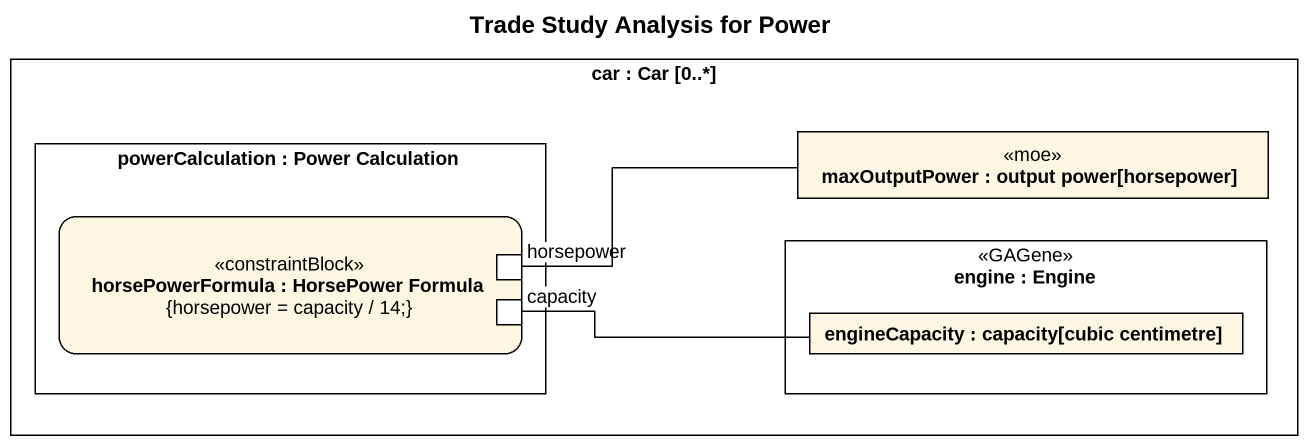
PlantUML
@startuml
title Trade Study Analysis for Power
rectangle "car : Car [0..*]" as car {
  rectangle "powerCalculation : Power Calculation" as powerCalculation {
    rectangle "horsePowerFormula : HorsePower Formula\n{horsepower = capacity / 14;}" as horsePowerFormula <<constraintBlock>> {
      port horsepower
      port capacity
    }
  }
  rectangle "maxOutputPower : output power[horsepower]" as maxOutputPower <<moe>>
  rectangle "engine : Engine" as engine <<GAGene>> {
    rectangle "engineCapacity : capacity[cubic centimetre]" as engineCapacity
  }
}
horsepower -right- maxOutputPower
capacity -right- engineCapacity
@enduml
